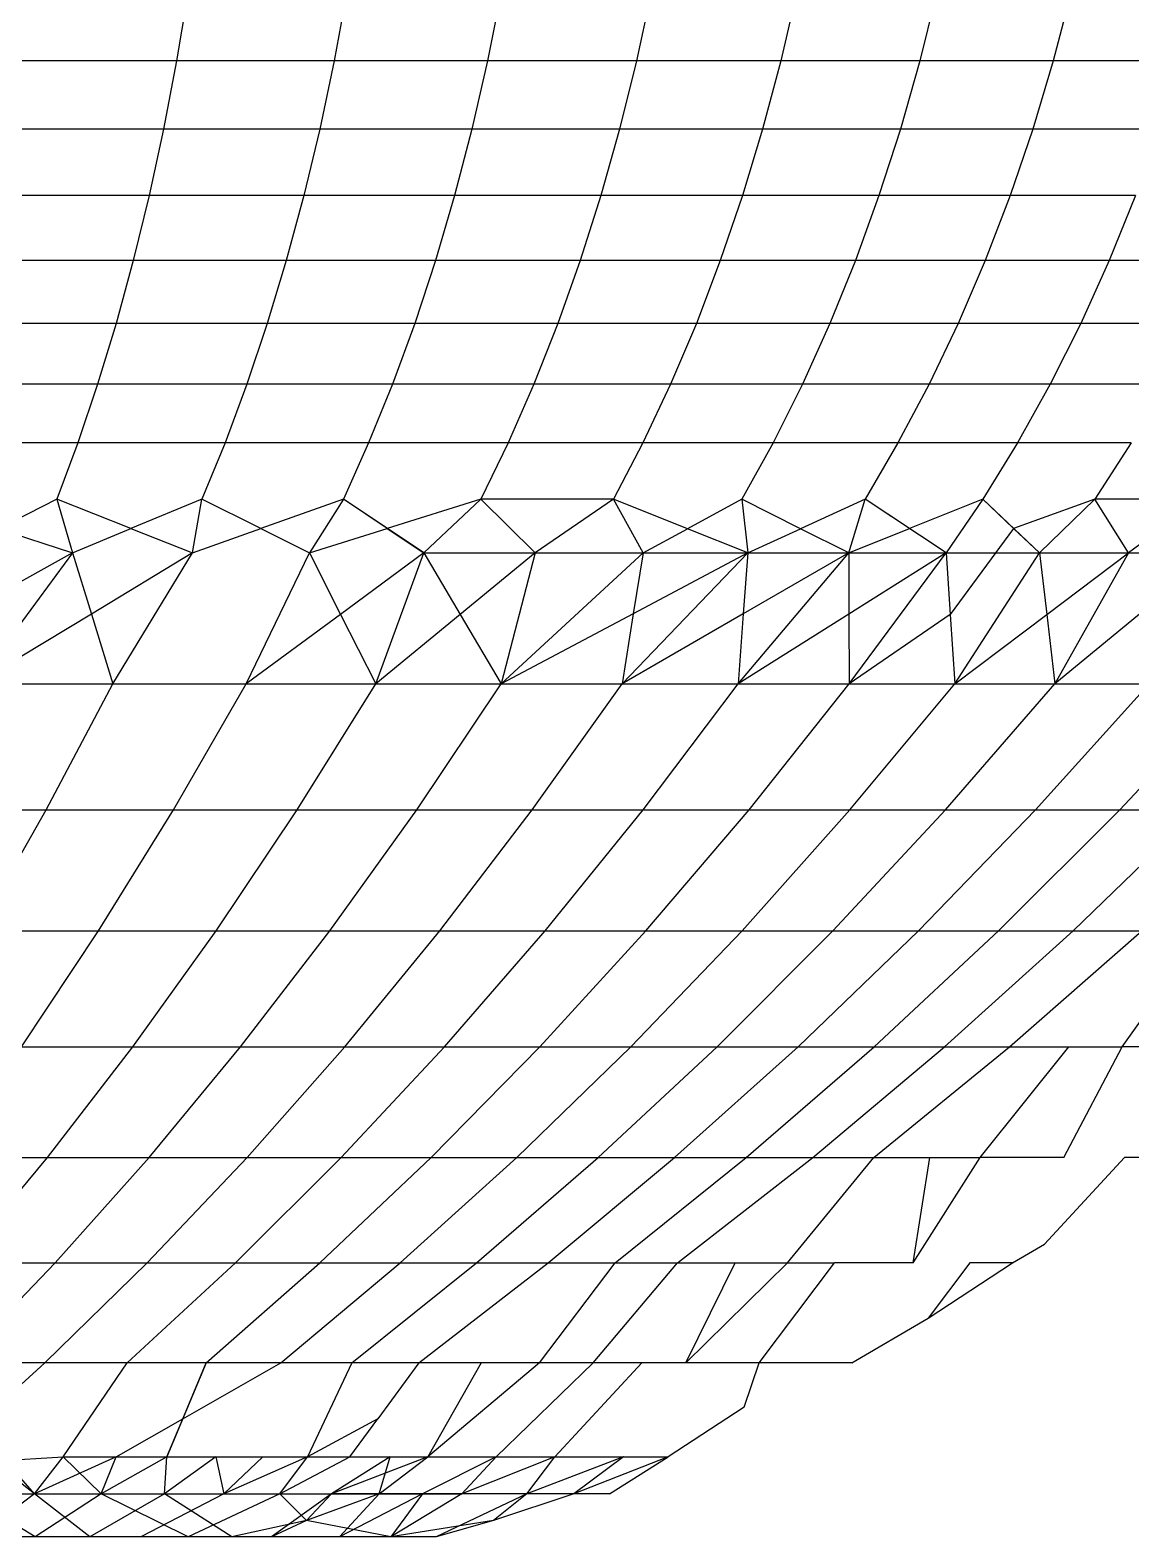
# Model space of a CAD drawing. Header units: inches. Extents: x 17 to 4615, y 5 to 3256.
# Drawn here: x 1643.744 to 1644.544, y 2594.355 to 2595.452 of the extents above; entities that cross this region are included whole.
import ezdxf

# ---------------------------------------------------------------- set-up
doc = ezdxf.new("R2010")
doc.units = ezdxf.units.IN
doc.header["$MEASUREMENT"] = 0

msp = doc.modelspace()

# ---------------------------------------------------------------- linework, layer by layer
for p, q in [((1643.8586, 2595.4802), (1643.8501, 2595.4295)), ((1643.974, 2595.4802), (1643.9647, 2595.4295)), ((1644.0865, 2595.4802), (1644.0764, 2595.4295)), ((1644.1957, 2595.4802), (1644.1848, 2595.4295)), ((1644.3014, 2595.4802), (1644.2897, 2595.4295)), ((1644.4033, 2595.4802), (1644.3908, 2595.4295)), ((1644.5012, 2595.4802), (1644.488, 2595.4295)), ((1643.8501, 2595.4295), (1643.7328, 2595.4295)), ((1643.8501, 2595.4295), (1643.8406, 2595.3799)), ((1643.9647, 2595.4295), (1643.8501, 2595.4295)), ((1643.9647, 2595.4295), (1643.9543, 2595.3799)), ((1644.0764, 2595.4295), (1643.9647, 2595.4295)), ((1644.0764, 2595.4295), (1644.065, 2595.3799)), ((1644.1848, 2595.4295), (1644.0764, 2595.4295)), ((1644.1848, 2595.4295), (1644.1724, 2595.3799)), ((1644.2897, 2595.4295), (1644.1848, 2595.4295)), ((1644.2897, 2595.4295), (1644.2764, 2595.3799)), ((1644.3908, 2595.4295), (1644.2897, 2595.4295)), ((1644.3908, 2595.4295), (1644.3767, 2595.3799)), ((1644.488, 2595.4295), (1644.3908, 2595.4295)), ((1644.488, 2595.4295), (1644.4731, 2595.3799)), ((1644.5809, 2595.4295), (1644.488, 2595.4295)), ((1643.8406, 2595.3799), (1643.7243, 2595.3799)), ((1643.8406, 2595.3799), (1643.8301, 2595.3315)), ((1643.9543, 2595.3799), (1643.8406, 2595.3799)), ((1643.9543, 2595.3799), (1643.9427, 2595.3315)), ((1644.065, 2595.3799), (1643.9543, 2595.3799)), ((1644.065, 2595.3799), (1644.0523, 2595.3315)), ((1644.1724, 2595.3799), (1644.065, 2595.3799)), ((1644.1724, 2595.3799), (1644.1588, 2595.3315)), ((1644.2764, 2595.3799), (1644.1724, 2595.3799)), ((1644.2764, 2595.3799), (1644.2618, 2595.3315)), ((1644.3767, 2595.3799), (1644.2764, 2595.3799)), ((1644.3767, 2595.3799), (1644.3611, 2595.3315)), ((1644.4731, 2595.3799), (1644.3767, 2595.3799)), ((1644.4731, 2595.3799), (1644.4565, 2595.3315)), ((1644.5652, 2595.3799), (1644.4731, 2595.3799)), ((1643.8301, 2595.3315), (1643.7149, 2595.3315)), ((1643.8301, 2595.3315), (1643.8186, 2595.2842)), ((1643.9427, 2595.3315), (1643.8301, 2595.3315)), ((1643.9427, 2595.3315), (1643.9299, 2595.2842)), ((1644.0523, 2595.3315), (1643.9427, 2595.3315)), ((1644.0523, 2595.3315), (1644.0384, 2595.2842)), ((1644.1588, 2595.3315), (1644.0523, 2595.3315)), ((1644.1588, 2595.3315), (1644.1437, 2595.2842)), ((1644.2618, 2595.3315), (1644.1588, 2595.3315)), ((1644.2618, 2595.3315), (1644.2457, 2595.2842)), ((1644.3611, 2595.3315), (1644.2618, 2595.3315)), ((1644.3611, 2595.3315), (1644.344, 2595.2842)), ((1644.4565, 2595.3315), (1644.3611, 2595.3315)), ((1644.4565, 2595.3315), (1644.4384, 2595.2842)), ((1644.5478, 2595.3315), (1644.4565, 2595.3315)), ((1644.5478, 2595.3315), (1644.5287, 2595.2842)), ((1643.8186, 2595.2842), (1643.7046, 2595.2842)), ((1643.8186, 2595.2842), (1643.806, 2595.2384)), ((1643.9299, 2595.2842), (1643.8186, 2595.2842)), ((1643.9299, 2595.2842), (1643.9161, 2595.2384)), ((1644.0384, 2595.2842), (1643.9299, 2595.2842)), ((1644.0384, 2595.2842), (1644.0234, 2595.2384)), ((1644.1437, 2595.2842), (1644.0384, 2595.2842)), ((1644.1437, 2595.2842), (1644.1275, 2595.2384)), ((1644.2457, 2595.2842), (1644.1437, 2595.2842)), ((1644.2457, 2595.2842), (1644.2283, 2595.2384)), ((1644.344, 2595.2842), (1644.2457, 2595.2842)), ((1644.344, 2595.2842), (1644.3254, 2595.2384)), ((1644.4384, 2595.2842), (1644.344, 2595.2842)), ((1644.4384, 2595.2842), (1644.4187, 2595.2384)), ((1644.5287, 2595.2842), (1644.4384, 2595.2842)), ((1644.5287, 2595.2842), (1644.508, 2595.2384)), ((1644.6147, 2595.2842), (1644.5287, 2595.2842)), ((1643.806, 2595.2384), (1643.6934, 2595.2384)), ((1643.806, 2595.2384), (1643.7926, 2595.1942)), ((1643.9161, 2595.2384), (1643.806, 2595.2384)), ((1643.9161, 2595.2384), (1643.9013, 2595.1942)), ((1644.0234, 2595.2384), (1643.9161, 2595.2384)), ((1644.0234, 2595.2384), (1644.0072, 2595.1942)), ((1644.1275, 2595.2384), (1644.0234, 2595.2384)), ((1644.1275, 2595.2384), (1644.11, 2595.1942)), ((1644.2283, 2595.2384), (1644.1275, 2595.2384)), ((1644.2283, 2595.2384), (1644.2095, 2595.1942)), ((1644.3254, 2595.2384), (1644.2283, 2595.2384)), ((1644.3254, 2595.2384), (1644.3054, 2595.1942)), ((1644.4187, 2595.2384), (1644.3254, 2595.2384)), ((1644.4187, 2595.2384), (1644.3976, 2595.1942)), ((1644.508, 2595.2384), (1644.4187, 2595.2384)), ((1644.508, 2595.2384), (1644.4857, 2595.1942)), ((1644.593, 2595.2384), (1644.508, 2595.2384)), ((1643.7926, 2595.1942), (1643.6813, 2595.1942)), ((1643.7926, 2595.1942), (1643.7782, 2595.1515)), ((1643.9013, 2595.1942), (1643.7926, 2595.1942)), ((1643.9013, 2595.1942), (1643.8854, 2595.1515)), ((1644.0072, 2595.1942), (1643.9013, 2595.1942)), ((1644.0072, 2595.1942), (1643.9898, 2595.1515)), ((1644.11, 2595.1942), (1644.0072, 2595.1942)), ((1644.11, 2595.1942), (1644.0913, 2595.1515)), ((1644.2095, 2595.1942), (1644.11, 2595.1942)), ((1644.2095, 2595.1942), (1644.1894, 2595.1515)), ((1644.3054, 2595.1942), (1644.2095, 2595.1942)), ((1644.3054, 2595.1942), (1644.2841, 2595.1515)), ((1644.3976, 2595.1942), (1644.3054, 2595.1942)), ((1644.3976, 2595.1942), (1644.3749, 2595.1515)), ((1644.4857, 2595.1942), (1644.3976, 2595.1942)), ((1644.4857, 2595.1942), (1644.4619, 2595.1515)), ((1644.5696, 2595.1942), (1644.4857, 2595.1942)), ((1643.7782, 2595.1515), (1643.6684, 2595.1515)), ((1643.7782, 2595.1515), (1643.7629, 2595.1105)), ((1643.8854, 2595.1515), (1643.7782, 2595.1515)), ((1643.8854, 2595.1515), (1643.8685, 2595.1105)), ((1643.9898, 2595.1515), (1643.8854, 2595.1515)), ((1643.9898, 2595.1515), (1643.9715, 2595.1105)), ((1644.0913, 2595.1515), (1643.9898, 2595.1515)), ((1644.0913, 2595.1515), (1644.0714, 2595.1105)), ((1644.1894, 2595.1515), (1644.0913, 2595.1515)), ((1644.1894, 2595.1515), (1644.1681, 2595.1105)), ((1644.2841, 2595.1515), (1644.1894, 2595.1515)), ((1644.2841, 2595.1515), (1644.2614, 2595.1105)), ((1644.3749, 2595.1515), (1644.2841, 2595.1515)), ((1644.3749, 2595.1515), (1644.351, 2595.1105)), ((1644.4619, 2595.1515), (1644.3749, 2595.1515)), ((1644.4619, 2595.1515), (1644.4366, 2595.1105)), ((1644.5447, 2595.1515), (1644.4619, 2595.1515)), ((1644.5447, 2595.1515), (1644.5182, 2595.1105)), ((1643.7629, 2595.1105), (1643.7204, 2595.089)), ((1643.7629, 2595.1105), (1643.7744, 2595.0714)), ((1643.8169, 2595.0891), (1643.7629, 2595.1105)), ((1643.8685, 2595.1105), (1643.8169, 2595.0891)), ((1643.8616, 2595.0714), (1643.8685, 2595.1105)), ((1643.9114, 2595.0891), (1643.8685, 2595.1105)), ((1643.9715, 2595.1105), (1643.9114, 2595.0891)), ((1643.9715, 2595.1105), (1643.9468, 2595.0714)), ((1644.03, 2595.0714), (1643.9715, 2595.1105)), ((1644.0034, 2595.0891), (1643.9715, 2595.1105)), ((1644.0714, 2595.1105), (1644.0034, 2595.0891)), ((1644.0714, 2595.1105), (1644.03, 2595.0714)), ((1644.1681, 2595.1105), (1644.0714, 2595.1105)), ((1644.111, 2595.0714), (1644.0714, 2595.1105)), ((1644.1681, 2595.1105), (1644.111, 2595.0714)), ((1644.1896, 2595.0714), (1644.1681, 2595.1105)), ((1644.2219, 2595.0889), (1644.1681, 2595.1105)), ((1644.2614, 2595.1105), (1644.2219, 2595.0889)), ((1644.2614, 2595.1105), (1644.2657, 2595.0714)), ((1644.3041, 2595.089), (1644.2614, 2595.1105)), ((1644.351, 2595.1105), (1644.3041, 2595.089)), ((1644.3392, 2595.0714), (1644.351, 2595.1105)), ((1644.41, 2595.0714), (1644.351, 2595.1105)), ((1644.3833, 2595.0891), (1644.351, 2595.1105)), ((1644.4366, 2595.1105), (1644.3833, 2595.0891)), ((1644.4366, 2595.1105), (1644.41, 2595.0714)), ((1644.4779, 2595.0714), (1644.4366, 2595.1105)), ((1644.4591, 2595.0891), (1644.4366, 2595.1105)), ((1644.5182, 2595.1105), (1644.4591, 2595.0891)), ((1644.5182, 2595.1105), (1644.4779, 2595.0714)), ((1644.5955, 2595.1105), (1644.5182, 2595.1105)), ((1644.5428, 2595.0714), (1644.5182, 2595.1105)), ((1644.5955, 2595.1105), (1644.5428, 2595.0714)), ((1643.7204, 2595.089), (1643.7744, 2595.0714)), ((1643.7744, 2595.0714), (1643.8169, 2595.0891)), ((1643.8169, 2595.0891), (1643.8616, 2595.0714)), ((1643.8616, 2595.0714), (1643.9114, 2595.0891)), ((1643.9114, 2595.0891), (1643.9468, 2595.0714)), ((1643.9468, 2595.0714), (1644.0034, 2595.0891)), ((1644.0034, 2595.0891), (1644.03, 2595.0714)), ((1644.1896, 2595.0714), (1644.2219, 2595.0889)), ((1644.2657, 2595.0714), (1644.2219, 2595.0889)), ((1644.2657, 2595.0714), (1644.3041, 2595.089)), ((1644.3392, 2595.0714), (1644.3041, 2595.089)), ((1644.3392, 2595.0714), (1644.3833, 2595.0891)), ((1644.4591, 2595.0891), (1644.4129, 2595.0267)), ((1644.4779, 2595.0714), (1644.4591, 2595.0891)), ((1643.7744, 2595.0714), (1643.6941, 2595.027)), ((1643.7744, 2595.0714), (1643.7041, 2594.9761)), ((1643.7744, 2595.0714), (1643.7881, 2595.0269)), ((1643.8616, 2595.0714), (1643.7881, 2595.0269)), ((1643.8038, 2594.9761), (1643.8616, 2595.0714)), ((1643.9008, 2594.9761), (1643.9468, 2595.0714)), ((1643.9468, 2595.0714), (1643.9694, 2595.0267)), ((1644.03, 2595.0714), (1643.9694, 2595.0267)), ((1643.995, 2594.9761), (1644.03, 2595.0714)), ((1644.03, 2595.0714), (1644.111, 2595.0714)), ((1644.03, 2595.0714), (1644.0564, 2595.0266)), ((1644.111, 2595.0714), (1644.0564, 2595.0266)), ((1644.0862, 2594.9761), (1644.1896, 2595.0714)), ((1644.111, 2595.0714), (1644.0862, 2594.9761)), ((1644.111, 2595.0714), (1644.1896, 2595.0714)), ((1644.2657, 2595.0714), (1644.1742, 2594.9761)), ((1644.1896, 2595.0714), (1644.1824, 2595.0272)), ((1644.2657, 2595.0714), (1644.1824, 2595.0272)), ((1644.1896, 2595.0714), (1644.2657, 2595.0714)), ((1644.2586, 2594.9761), (1644.3392, 2595.0714)), ((1644.2657, 2595.0714), (1644.2624, 2595.027)), ((1644.3392, 2595.0714), (1644.2624, 2595.027)), ((1644.2657, 2595.0714), (1644.3392, 2595.0714)), ((1644.3392, 2595.0714), (1644.41, 2595.0714)), ((1644.3392, 2595.0714), (1644.3393, 2595.0269)), ((1644.41, 2595.0714), (1644.3393, 2595.0269)), ((1644.3394, 2594.9761), (1644.41, 2595.0714)), ((1644.41, 2595.0714), (1644.4779, 2595.0714)), ((1644.41, 2595.0714), (1644.4129, 2595.0267)), ((1644.4163, 2594.9761), (1644.4779, 2595.0714)), ((1644.4779, 2595.0714), (1644.5428, 2595.0714)), ((1644.4779, 2595.0714), (1644.4832, 2595.0265)), ((1644.4832, 2595.0265), (1644.5428, 2595.0714)), ((1644.5428, 2595.0714), (1644.4892, 2594.9761)), ((1644.6046, 2595.0714), (1644.4892, 2594.9761)), ((1644.5428, 2595.0714), (1644.6046, 2595.0714)), ((1644.1824, 2595.0272), (1644.0862, 2594.9761)), ((1644.1824, 2595.0272), (1644.1742, 2594.9761)), ((1644.2624, 2595.027), (1644.1742, 2594.9761)), ((1644.2624, 2595.027), (1644.2586, 2594.9761)), ((1643.7881, 2595.0269), (1643.7041, 2594.9761)), ((1643.7881, 2595.0269), (1643.8038, 2594.9761)), ((1643.9694, 2595.0267), (1643.9008, 2594.9761)), ((1643.9694, 2595.0267), (1643.995, 2594.9761)), ((1644.0564, 2595.0266), (1643.995, 2594.9761)), ((1644.0564, 2595.0266), (1644.0862, 2594.9761)), ((1644.3393, 2595.0269), (1644.2586, 2594.9761)), ((1644.3393, 2595.0269), (1644.3394, 2594.9761)), ((1644.4129, 2595.0267), (1644.3394, 2594.9761)), ((1644.4129, 2595.0267), (1644.4163, 2594.9761)), ((1644.4163, 2594.9761), (1644.4832, 2595.0265)), ((1644.4832, 2595.0265), (1644.4892, 2594.9761)), ((1643.7041, 2594.9761), (1643.8038, 2594.9761)), ((1643.7552, 2594.8845), (1643.8038, 2594.9761)), ((1643.8038, 2594.9761), (1643.9008, 2594.9761)), ((1643.8478, 2594.8845), (1643.9008, 2594.9761)), ((1643.9008, 2594.9761), (1643.995, 2594.9761)), ((1643.9378, 2594.8845), (1643.995, 2594.9761)), ((1643.995, 2594.9761), (1644.0862, 2594.9761)), ((1644.0249, 2594.8845), (1644.0862, 2594.9761)), ((1644.0862, 2594.9761), (1644.1742, 2594.9761)), ((1644.1088, 2594.8845), (1644.1742, 2594.9761)), ((1644.1742, 2594.9761), (1644.2586, 2594.9761)), ((1644.1895, 2594.8845), (1644.2586, 2594.9761)), ((1644.2586, 2594.9761), (1644.3394, 2594.9761)), ((1644.2666, 2594.8845), (1644.3394, 2594.9761)), ((1644.3394, 2594.9761), (1644.4163, 2594.9761)), ((1644.34, 2594.8845), (1644.4163, 2594.9761)), ((1644.4096, 2594.8845), (1644.4892, 2594.9761)), ((1644.4163, 2594.9761), (1644.4892, 2594.9761)), ((1644.4751, 2594.8845), (1644.5578, 2594.9761)), ((1644.4892, 2594.9761), (1644.5578, 2594.9761)), ((1644.5364, 2594.8845), (1644.6221, 2594.9761)), ((1643.6601, 2594.8845), (1643.7552, 2594.8845)), ((1643.7052, 2594.7964), (1643.7552, 2594.8845)), ((1643.7552, 2594.8845), (1643.8478, 2594.8845)), ((1643.7933, 2594.7964), (1643.8478, 2594.8845)), ((1643.8478, 2594.8845), (1643.9378, 2594.8845)), ((1643.8789, 2594.7964), (1643.9378, 2594.8845)), ((1643.9378, 2594.8845), (1644.0249, 2594.8845)), ((1643.9617, 2594.7964), (1644.0249, 2594.8845)), ((1644.0249, 2594.8845), (1644.1088, 2594.8845)), ((1644.0415, 2594.7964), (1644.1088, 2594.8845)), ((1644.1088, 2594.8845), (1644.1895, 2594.8845)), ((1644.1182, 2594.7964), (1644.1895, 2594.8845)), ((1644.1895, 2594.8845), (1644.2666, 2594.8845)), ((1644.1916, 2594.7964), (1644.2666, 2594.8845)), ((1644.2615, 2594.7964), (1644.34, 2594.8845)), ((1644.2666, 2594.8845), (1644.34, 2594.8845)), ((1644.3276, 2594.7964), (1644.4096, 2594.8845)), ((1644.34, 2594.8845), (1644.4096, 2594.8845)), ((1644.3899, 2594.7964), (1644.4751, 2594.8845)), ((1644.4096, 2594.8845), (1644.4751, 2594.8845)), ((1644.4482, 2594.7964), (1644.5364, 2594.8845)), ((1644.4751, 2594.8845), (1644.5364, 2594.8845)), ((1644.5024, 2594.7964), (1644.5934, 2594.8845)), ((1644.5364, 2594.8845), (1644.5934, 2594.8845)), ((1643.7052, 2594.7964), (1643.7933, 2594.7964)), ((1643.7373, 2594.712), (1643.7933, 2594.7964)), ((1643.7933, 2594.7964), (1643.8789, 2594.7964)), ((1643.8183, 2594.712), (1643.8789, 2594.7964)), ((1643.8789, 2594.7964), (1643.9617, 2594.7964)), ((1643.8967, 2594.712), (1643.9617, 2594.7964)), ((1643.9617, 2594.7964), (1644.0415, 2594.7964)), ((1643.9724, 2594.712), (1644.0415, 2594.7964)), ((1644.0415, 2594.7964), (1644.1182, 2594.7964)), ((1644.045, 2594.712), (1644.1182, 2594.7964)), ((1644.1145, 2594.712), (1644.1916, 2594.7964)), ((1644.1182, 2594.7964), (1644.1916, 2594.7964)), ((1644.1806, 2594.712), (1644.2615, 2594.7964)), ((1644.1916, 2594.7964), (1644.2615, 2594.7964)), ((1644.2433, 2594.712), (1644.3276, 2594.7964)), ((1644.2615, 2594.7964), (1644.3276, 2594.7964)), ((1644.3023, 2594.712), (1644.3899, 2594.7964)), ((1644.3276, 2594.7964), (1644.3899, 2594.7964)), ((1644.3576, 2594.712), (1644.4482, 2594.7964)), ((1644.3899, 2594.7964), (1644.4482, 2594.7964)), ((1644.4089, 2594.712), (1644.5024, 2594.7964)), ((1644.4482, 2594.7964), (1644.5024, 2594.7964)), ((1644.4562, 2594.712), (1644.5523, 2594.7964)), ((1644.5024, 2594.7964), (1644.5523, 2594.7964)), ((1644.5382, 2594.712), (1644.5979, 2594.7964)), ((1643.7373, 2594.712), (1643.8183, 2594.712)), ((1643.7561, 2594.6314), (1643.8183, 2594.712)), ((1643.8183, 2594.712), (1643.8967, 2594.712)), ((1643.8301, 2594.6314), (1643.8967, 2594.712)), ((1643.8967, 2594.712), (1643.9724, 2594.712)), ((1643.9014, 2594.6314), (1643.9724, 2594.712)), ((1643.9699, 2594.6314), (1644.045, 2594.712)), ((1643.9724, 2594.712), (1644.045, 2594.712)), ((1644.0354, 2594.6314), (1644.1145, 2594.712)), ((1644.045, 2594.712), (1644.1145, 2594.712)), ((1644.0977, 2594.6314), (1644.1806, 2594.712)), ((1644.1145, 2594.712), (1644.1806, 2594.712)), ((1644.1568, 2594.6314), (1644.2433, 2594.712)), ((1644.1806, 2594.712), (1644.2433, 2594.712)), ((1644.2124, 2594.6314), (1644.3023, 2594.712)), ((1644.2433, 2594.712), (1644.3023, 2594.712)), ((1644.2645, 2594.6314), (1644.3576, 2594.712)), ((1644.3023, 2594.712), (1644.3576, 2594.712)), ((1644.3129, 2594.6314), (1644.4089, 2594.712)), ((1644.3575, 2594.6314), (1644.4562, 2594.712)), ((1644.3576, 2594.712), (1644.4089, 2594.712)), ((1644.4089, 2594.712), (1644.4562, 2594.712)), ((1644.4348, 2594.6314), (1644.4993, 2594.712)), ((1644.4562, 2594.712), (1644.4993, 2594.712)), ((1644.4957, 2594.6314), (1644.5382, 2594.712)), ((1644.4993, 2594.712), (1644.5382, 2594.712)), ((1644.6028, 2594.712), (1644.5382, 2594.712)), ((1643.6797, 2594.6314), (1643.7561, 2594.6314)), ((1643.6925, 2594.5547), (1643.7561, 2594.6314)), ((1643.7561, 2594.6314), (1643.8301, 2594.6314)), ((1643.7618, 2594.5547), (1643.8301, 2594.6314)), ((1643.8287, 2594.5547), (1643.9014, 2594.6314)), ((1643.8301, 2594.6314), (1643.9014, 2594.6314)), ((1643.8929, 2594.5547), (1643.9699, 2594.6314)), ((1643.9014, 2594.6314), (1643.9699, 2594.6314)), ((1643.9543, 2594.5547), (1644.0354, 2594.6314)), ((1643.9699, 2594.6314), (1644.0354, 2594.6314)), ((1644.0128, 2594.5547), (1644.0977, 2594.6314)), ((1644.0354, 2594.6314), (1644.0977, 2594.6314)), ((1644.0682, 2594.5547), (1644.1568, 2594.6314)), ((1644.0977, 2594.6314), (1644.1568, 2594.6314)), ((1644.1204, 2594.5547), (1644.2124, 2594.6314)), ((1644.1568, 2594.6314), (1644.2124, 2594.6314)), ((1644.1692, 2594.5547), (1644.2645, 2594.6314)), ((1644.2124, 2594.6314), (1644.2645, 2594.6314)), ((1644.2146, 2594.5547), (1644.3129, 2594.6314)), ((1644.2645, 2594.6314), (1644.3129, 2594.6314)), ((1644.2946, 2594.5547), (1644.3575, 2594.6314)), ((1644.3129, 2594.6314), (1644.3575, 2594.6314)), ((1644.3575, 2594.6314), (1644.3981, 2594.6314)), ((1644.3861, 2594.5547), (1644.4348, 2594.6314)), ((1644.3861, 2594.5547), (1644.3981, 2594.6314)), ((1644.3981, 2594.6314), (1644.4348, 2594.6314)), ((1644.4957, 2594.6314), (1644.4348, 2594.6314)), ((1644.5397, 2594.6314), (1644.4815, 2594.5684)), ((1644.5729, 2594.6314), (1644.5397, 2594.6314)), ((1644.4584, 2594.5547), (1644.4815, 2594.5684)), ((1643.692, 2594.482), (1643.7618, 2594.5547)), ((1643.6925, 2594.5547), (1643.7618, 2594.5547)), ((1643.7543, 2594.482), (1643.8287, 2594.5547)), ((1643.7618, 2594.5547), (1643.8287, 2594.5547)), ((1643.8142, 2594.482), (1643.8929, 2594.5547)), ((1643.8287, 2594.5547), (1643.8929, 2594.5547)), ((1643.8715, 2594.482), (1643.9543, 2594.5547)), ((1643.8929, 2594.5547), (1643.9543, 2594.5547)), ((1643.926, 2594.482), (1644.0128, 2594.5547)), ((1643.9543, 2594.5547), (1644.0128, 2594.5547)), ((1643.9776, 2594.482), (1644.0682, 2594.5547)), ((1644.0128, 2594.5547), (1644.0682, 2594.5547)), ((1644.0263, 2594.482), (1644.1204, 2594.5547)), ((1644.0682, 2594.5547), (1644.1204, 2594.5547)), ((1644.1141, 2594.482), (1644.1692, 2594.5547)), ((1644.1204, 2594.5547), (1644.1692, 2594.5547)), ((1644.1531, 2594.482), (1644.2146, 2594.5547)), ((1644.1692, 2594.5547), (1644.2146, 2594.5547)), ((1644.2146, 2594.5547), (1644.2564, 2594.5547)), ((1644.2207, 2594.482), (1644.2946, 2594.5547)), ((1644.2207, 2594.482), (1644.2564, 2594.5547)), ((1644.2564, 2594.5547), (1644.2946, 2594.5547)), ((1644.2739, 2594.482), (1644.3289, 2594.5547)), ((1644.2946, 2594.5547), (1644.3289, 2594.5547)), ((1644.3861, 2594.5547), (1644.3289, 2594.5547)), ((1644.3969, 2594.5146), (1644.4584, 2594.5547)), ((1644.4273, 2594.5547), (1644.3969, 2594.5146)), ((1644.4584, 2594.5547), (1644.4273, 2594.5547)), ((1644.3413, 2594.482), (1644.3969, 2594.5146)), ((1643.7543, 2594.482), (1643.692, 2594.482)), ((1643.7035, 2594.4357), (1643.7543, 2594.482)), ((1643.8142, 2594.482), (1643.7543, 2594.482)), ((1643.7675, 2594.4135), (1643.8142, 2594.482)), ((1643.8715, 2594.482), (1643.8142, 2594.482)), ((1643.8715, 2594.482), (1643.8431, 2594.4135)), ((1643.8546, 2594.4412), (1643.926, 2594.482)), ((1643.8546, 2594.4412), (1643.8715, 2594.482)), ((1643.926, 2594.482), (1643.8715, 2594.482)), ((1643.9776, 2594.482), (1643.926, 2594.482)), ((1643.9776, 2594.482), (1643.9453, 2594.4135)), ((1644.0263, 2594.482), (1643.9776, 2594.482)), ((1644.0263, 2594.482), (1643.9964, 2594.4412)), ((1644.0718, 2594.482), (1644.0263, 2594.482)), ((1644.1141, 2594.482), (1644.0329, 2594.4135)), ((1644.0718, 2594.482), (1644.0329, 2594.4135)), ((1644.1141, 2594.482), (1644.0718, 2594.482)), ((1644.0827, 2594.4135), (1644.1531, 2594.482)), ((1644.1531, 2594.482), (1644.1141, 2594.482)), ((1644.1886, 2594.482), (1644.1253, 2594.4135)), ((1644.1886, 2594.482), (1644.1531, 2594.482)), ((1644.2207, 2594.482), (1644.1886, 2594.482)), ((1644.2739, 2594.482), (1644.2207, 2594.482)), ((1644.2631, 2594.4497), (1644.2739, 2594.482)), ((1644.3413, 2594.482), (1644.2739, 2594.482)), ((1644.2631, 2594.4497), (1644.2078, 2594.4135)), ((1643.7467, 2594.3866), (1643.7035, 2594.4357)), ((1643.806, 2594.4135), (1643.8546, 2594.4412)), ((1643.8431, 2594.4135), (1643.8546, 2594.4412)), ((1643.9964, 2594.4412), (1643.9453, 2594.4135)), ((1643.9761, 2594.4135), (1643.9964, 2594.4412)), ((1643.7163, 2594.4104), (1643.7675, 2594.4135)), ((1643.806, 2594.4135), (1643.7467, 2594.3866)), ((1643.7467, 2594.3866), (1643.7675, 2594.4135)), ((1643.7675, 2594.4135), (1643.806, 2594.4135)), ((1643.7952, 2594.3866), (1643.7675, 2594.4135)), ((1643.8431, 2594.4135), (1643.7952, 2594.3866)), ((1643.7952, 2594.3866), (1643.806, 2594.4135)), ((1643.806, 2594.4135), (1643.8431, 2594.4135)), ((1643.8787, 2594.4135), (1643.8412, 2594.3866)), ((1643.8412, 2594.3866), (1643.8431, 2594.4135)), ((1643.8431, 2594.4135), (1643.8787, 2594.4135)), ((1643.8431, 2594.4135), (1643.9128, 2594.4135)), ((1643.8787, 2594.4135), (1643.8845, 2594.3866)), ((1643.8787, 2594.4135), (1643.9128, 2594.4135)), ((1643.9453, 2594.4135), (1643.8845, 2594.3866)), ((1643.8845, 2594.3866), (1643.9128, 2594.4135)), ((1643.9128, 2594.4135), (1643.9453, 2594.4135)), ((1643.9251, 2594.3866), (1643.9761, 2594.4135)), ((1643.9251, 2594.3866), (1643.9453, 2594.4135)), ((1643.9453, 2594.4135), (1643.9761, 2594.4135)), ((1644.0054, 2594.4135), (1643.9627, 2594.3866)), ((1644.0329, 2594.4135), (1643.9627, 2594.3866)), ((1643.9761, 2594.4135), (1644.0054, 2594.4135)), ((1643.9974, 2594.3866), (1644.0329, 2594.4135)), ((1643.9974, 2594.3866), (1644.0054, 2594.4135)), ((1644.0054, 2594.4135), (1644.0329, 2594.4135)), ((1644.0827, 2594.4135), (1644.0291, 2594.3866)), ((1644.0329, 2594.4135), (1644.0827, 2594.4135)), ((1644.1253, 2594.4135), (1644.0576, 2594.3866)), ((1644.0576, 2594.3866), (1644.0827, 2594.4135)), ((1644.0827, 2594.4135), (1644.1253, 2594.4135)), ((1644.1752, 2594.4135), (1644.105, 2594.3866)), ((1644.105, 2594.3866), (1644.1253, 2594.4135)), ((1644.1253, 2594.4135), (1644.1752, 2594.4135)), ((1644.1752, 2594.4135), (1644.1392, 2594.3866)), ((1644.2078, 2594.4135), (1644.1392, 2594.3866)), ((1644.165, 2594.3866), (1644.2078, 2594.4135)), ((1644.1752, 2594.4135), (1644.2078, 2594.4135)), ((1643.7467, 2594.3866), (1643.7163, 2594.4104)), ((1643.6957, 2594.3866), (1643.7467, 2594.3866)), ((1643.7472, 2594.3554), (1643.6957, 2594.3866)), ((1643.7467, 2594.3866), (1643.7051, 2594.3554)), ((1643.7467, 2594.3866), (1643.7952, 2594.3866)), ((1643.7869, 2594.3554), (1643.7467, 2594.3866)), ((1643.7952, 2594.3866), (1643.7472, 2594.3554)), ((1643.8412, 2594.3866), (1643.7869, 2594.3554)), ((1643.7952, 2594.3866), (1643.8412, 2594.3866)), ((1643.8584, 2594.3554), (1643.7952, 2594.3866)), ((1643.8845, 2594.3866), (1643.824, 2594.3554)), ((1643.8412, 2594.3866), (1643.8845, 2594.3866)), ((1643.8902, 2594.3554), (1643.8412, 2594.3866)), ((1643.9251, 2594.3866), (1643.8584, 2594.3554)), ((1643.8845, 2594.3866), (1643.9251, 2594.3866)), ((1643.9627, 2594.3866), (1643.9192, 2594.3554)), ((1643.9251, 2594.3866), (1643.9627, 2594.3866)), ((1643.9447, 2594.3672), (1643.9251, 2594.3866)), ((1643.9974, 2594.3866), (1643.9447, 2594.3672)), ((1643.9627, 2594.3866), (1643.9447, 2594.3672)), ((1643.9627, 2594.3866), (1643.9974, 2594.3866)), ((1644.0291, 2594.3866), (1643.9627, 2594.3866)), ((1644.0291, 2594.3866), (1643.9685, 2594.3554)), ((1643.9974, 2594.3866), (1643.9685, 2594.3554)), ((1643.9974, 2594.3866), (1644.0291, 2594.3866)), ((1644.0576, 2594.3866), (1643.9974, 2594.3866)), ((1644.0576, 2594.3866), (1644.0059, 2594.3554)), ((1644.0291, 2594.3866), (1644.0059, 2594.3554)), ((1644.0291, 2594.3866), (1644.0576, 2594.3866)), ((1644.105, 2594.3866), (1644.0291, 2594.3866)), ((1644.105, 2594.3866), (1644.0389, 2594.3554)), ((1644.105, 2594.3866), (1644.0576, 2594.3866)), ((1644.1392, 2594.3866), (1644.0806, 2594.3672)), ((1644.105, 2594.3866), (1644.0806, 2594.3672)), ((1644.1392, 2594.3866), (1644.105, 2594.3866)), ((1644.165, 2594.3866), (1644.105, 2594.3866)), ((1643.9447, 2594.3672), (1643.8902, 2594.3554)), ((1643.9447, 2594.3672), (1643.9192, 2594.3554)), ((1644.0059, 2594.3554), (1643.9447, 2594.3672)), ((1644.0806, 2594.3672), (1644.0059, 2594.3554)), ((1644.0806, 2594.3672), (1644.0389, 2594.3554)), ((1643.7472, 2594.3554), (1643.7051, 2594.3554)), ((1643.7869, 2594.3554), (1643.7472, 2594.3554)), ((1643.824, 2594.3554), (1643.7869, 2594.3554)), ((1643.8584, 2594.3554), (1643.7869, 2594.3554)), ((1643.8584, 2594.3554), (1643.824, 2594.3554)), ((1643.8902, 2594.3554), (1643.824, 2594.3554)), ((1643.8902, 2594.3554), (1643.8584, 2594.3554)), ((1643.9192, 2594.3554), (1643.8584, 2594.3554)), ((1643.9192, 2594.3554), (1643.8902, 2594.3554)), ((1643.9685, 2594.3554), (1643.9192, 2594.3554)), ((1644.0059, 2594.3554), (1643.9685, 2594.3554)), ((1644.0389, 2594.3554), (1643.9685, 2594.3554)), ((1644.0389, 2594.3554), (1644.0059, 2594.3554))]:
    msp.add_line(p, q)

doc.saveas('drawing.dxf')
